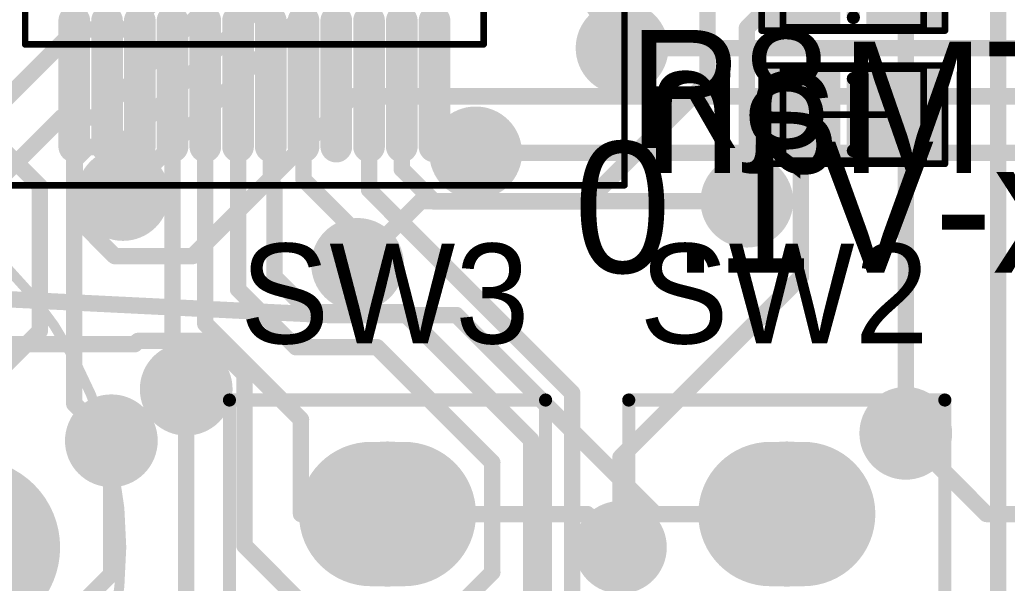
# Model space of a CAD drawing. Extents: x 50.3 to 133.3, y 75.7 to 118.9.
# Drawn here: x 104.62 to 119.7, y 83.78 to 92.38 of the extents above; entities that cross this region are included whole.
import ezdxf

# ---------------------------------------------------------------- set-up
doc = ezdxf.new("R2010")
doc.units = 0
doc.layers.get('0').update_dxf_attribs({"linetype": 'CONTINUOUS'})
for name, color, linetype in [('BOTTOMLAYER', 5, 'CONTINUOUS'), ('BOTTOMOVERLAY', 54, 'CONTINUOUS'), ('BOTTOMSOLDER', 6, 'CONTINUOUS'), ('INTERNALPLANE1', 76, 'CONTINUOUS'), ('INTERNALPLANE2', 16, 'CONTINUOUS'), ('MECHANICAL13', 56, 'CONTINUOUS'), ('MECHANICAL15', 56, 'CONTINUOUS'), ('MULTILAYER', 9, 'CONTINUOUS'), ('PADHOLELAYER', 156, 'CONTINUOUS'), ('TOPLAYER', 1, 'CONTINUOUS'), ('TOPOVERLAY', 2, 'CONTINUOUS'), ('TOPPASTE', 8, 'CONTINUOUS'), ('TOPSOLDER', 216, 'CONTINUOUS'), ('VIAHOLELAYER', 16, 'CONTINUOUS')]:
    doc.layers.add(name, color=color, linetype=linetype)

# ---------------------------------------------------------------- blocks, each defined once
blk = doc.blocks.new('BZU1_1')
at = {"layer": 'BOTTOMLAYER', "const_width": 1.25}
blk.add_lwpolyline([(-0.625, -3.81, 1), (0.625, -3.81, 1)], format="xyb", close=True, dxfattribs=at)
at = {"layer": 'BOTTOMSOLDER', "const_width": 1.352}
blk.add_lwpolyline([(-0.676, -3.81, 1), (0.676, -3.81, 1)], format="xyb", close=True, dxfattribs=at)
at = {"layer": 'INTERNALPLANE1', "const_width": 1.058}
blk.add_lwpolyline([(-0.529, -3.81, 1), (0.529, -3.81, 1)], format="xyb", close=True, dxfattribs=at)
at = {"layer": 'INTERNALPLANE2', "const_width": 1.058}
blk.add_lwpolyline([(-0.529, -3.81, 1), (0.529, -3.81, 1)], format="xyb", close=True, dxfattribs=at)
at = {"layer": 'MULTILAYER', "const_width": 1.25}
blk.add_lwpolyline([(-0.625, -3.81, 1), (0.625, -3.81, 1)], format="xyb", close=True, dxfattribs=at)
at = {"layer": 'TOPLAYER', "const_width": 1.25}
blk.add_lwpolyline([(-0.625, -3.81, 1), (0.625, -3.81, 1)], format="xyb", close=True, dxfattribs=at)
at = {"layer": 'TOPOVERLAY', "const_width": 0.152}
blk.add_lwpolyline([(6.096, 0, 1), (-6.096, 0, 1)], format="xyb", close=True, dxfattribs=at)
at = {"layer": 'TOPSOLDER', "const_width": 1.352}
blk.add_lwpolyline([(-0.676, -3.81, 1), (0.676, -3.81, 1)], format="xyb", close=True, dxfattribs=at)
blk = doc.blocks.new('RESC2012L_34')
at = {"layer": 'MECHANICAL13', "const_width": 0.1}
for points in [[(-1.075, -0.7), (-1.075, 0.7)], [(-1.075, 0.7), (1.075, 0.7)], [(1.075, -0.7), (1.075, 0.7)], [(-1.075, -0.7), (1.075, -0.7)]]:
    blk.add_lwpolyline(points, dxfattribs=at)
at = {"layer": 'MECHANICAL13', "const_width": 0.05}
for points in [[(-1.1, 0.7, 1), (-1.05, 0.7, 1)], [(-1.1, 0.7, 1), (-1.05, 0.7, 1)], [(1.05, 0.7, 1), (1.1, 0.7, 1)], [(1.05, 0.7, 1), (1.1, 0.7, 1)], [(-1.1, -0.7, 1), (-1.05, -0.7, 1)], [(-1.1, -0.7, 1), (-1.05, -0.7, 1)], [(1.05, -0.7, 1), (1.1, -0.7, 1)], [(1.05, -0.7, 1), (1.1, -0.7, 1)]]:
    blk.add_lwpolyline(points, format="xyb", close=True, dxfattribs=at)
at = {"layer": 'MECHANICAL15', "const_width": 0.1}
for points in [[(-1.4, -0.75), (-1.4, 0.75)], [(-1.4, 0.75), (1.4, 0.75)], [(1.4, -0.75), (1.4, 0.75)], [(0, -0.5), (0, 0.5)], [(-0.5, 0), (0.5, 0)], [(-1.4, -0.75), (1.4, -0.75)]]:
    blk.add_lwpolyline(points, dxfattribs=at)
at = {"layer": 'MECHANICAL15', "const_width": 0.05}
for points in [[(-1.425, 0.75, 1), (-1.375, 0.75, 1)], [(-1.425, 0.75, 1), (-1.375, 0.75, 1)], [(1.375, 0.75, 1), (1.425, 0.75, 1)], [(1.375, 0.75, 1), (1.425, 0.75, 1)], [(-0.025, 0.5, 1), (0.025, 0.5, 1)], [(-0.525, 0, 1), (-0.475, 0, 1)], [(0.475, 0, 1), (0.525, 0, 1)], [(-0.025, -0.5, 1), (0.025, -0.5, 1)], [(-1.425, -0.75, 1), (-1.375, -0.75, 1)], [(-1.425, -0.75, 1), (-1.375, -0.75, 1)], [(1.375, -0.75, 1), (1.425, -0.75, 1)], [(1.375, -0.75, 1), (1.425, -0.75, 1)]]:
    blk.add_lwpolyline(points, format="xyb", close=True, dxfattribs=at)
at = {"layer": 'TOPLAYER'}
for points in [[(-0.3, -0.65), (-0.3, 0.65), (-1.3, -0.65), (-1.3, 0.65)], [(1.3, -0.65), (1.3, 0.65), (0.3, -0.65), (0.3, 0.65)]]:
    blk.add_solid(points, dxfattribs=at)
at = {"layer": 'TOPOVERLAY', "const_width": 0.2}
blk.add_lwpolyline([(0, -0.55), (0, 0.55)], dxfattribs=at)
at = {"layer": 'TOPOVERLAY', "const_width": 0.1}
for points in [[(-0.05, 0.55, 1), (0.05, 0.55, 1)], [(-0.05, -0.55, 1), (0.05, -0.55, 1)]]:
    blk.add_lwpolyline(points, format="xyb", close=True, dxfattribs=at)
at = {"layer": 'TOPPASTE'}
for points in [[(-0.3, -0.65), (-0.3, 0.65), (-1.3, -0.65), (-1.3, 0.65)], [(1.3, -0.65), (1.3, 0.65), (0.3, -0.65), (0.3, 0.65)]]:
    blk.add_solid(points, dxfattribs=at)
at = {"layer": 'TOPSOLDER'}
for points in [[(-0.198, -0.752), (-0.198, 0.752), (-1.402, -0.752), (-1.402, 0.752)], [(1.402, -0.752), (1.402, 0.752), (0.198, -0.752), (0.198, 0.752)]]:
    blk.add_solid(points, dxfattribs=at)
blk = doc.blocks.new('RESC2012L_41')
at = {"layer": 'MECHANICAL13', "const_width": 0.1}
for points in [[(-1.075, -0.7), (-1.075, 0.7)], [(-1.075, 0.7), (1.075, 0.7)], [(1.075, -0.7), (1.075, 0.7)], [(-1.075, -0.7), (1.075, -0.7)]]:
    blk.add_lwpolyline(points, dxfattribs=at)
at = {"layer": 'MECHANICAL13', "const_width": 0.05}
for points in [[(-1.1, 0.7, 1), (-1.05, 0.7, 1)], [(-1.1, 0.7, 1), (-1.05, 0.7, 1)], [(1.05, 0.7, 1), (1.1, 0.7, 1)], [(1.05, 0.7, 1), (1.1, 0.7, 1)], [(-1.1, -0.7, 1), (-1.05, -0.7, 1)], [(-1.1, -0.7, 1), (-1.05, -0.7, 1)], [(1.05, -0.7, 1), (1.1, -0.7, 1)], [(1.05, -0.7, 1), (1.1, -0.7, 1)]]:
    blk.add_lwpolyline(points, format="xyb", close=True, dxfattribs=at)
at = {"layer": 'MECHANICAL15', "const_width": 0.1}
for points in [[(-1.4, -0.75), (-1.4, 0.75)], [(-1.4, 0.75), (1.4, 0.75)], [(1.4, -0.75), (1.4, 0.75)], [(0, -0.5), (0, 0.5)], [(-0.5, 0), (0.5, 0)], [(-1.4, -0.75), (1.4, -0.75)]]:
    blk.add_lwpolyline(points, dxfattribs=at)
at = {"layer": 'MECHANICAL15', "const_width": 0.05}
for points in [[(-1.425, 0.75, 1), (-1.375, 0.75, 1)], [(-1.425, 0.75, 1), (-1.375, 0.75, 1)], [(1.375, 0.75, 1), (1.425, 0.75, 1)], [(1.375, 0.75, 1), (1.425, 0.75, 1)], [(-0.025, 0.5, 1), (0.025, 0.5, 1)], [(-0.525, 0, 1), (-0.475, 0, 1)], [(0.475, 0, 1), (0.525, 0, 1)], [(-0.025, -0.5, 1), (0.025, -0.5, 1)], [(-1.425, -0.75, 1), (-1.375, -0.75, 1)], [(-1.425, -0.75, 1), (-1.375, -0.75, 1)], [(1.375, -0.75, 1), (1.425, -0.75, 1)], [(1.375, -0.75, 1), (1.425, -0.75, 1)]]:
    blk.add_lwpolyline(points, format="xyb", close=True, dxfattribs=at)
at = {"layer": 'TOPLAYER'}
for points in [[(-0.3, -0.65), (-0.3, 0.65), (-1.3, -0.65), (-1.3, 0.65)], [(1.3, -0.65), (1.3, 0.65), (0.3, -0.65), (0.3, 0.65)]]:
    blk.add_solid(points, dxfattribs=at)
at = {"layer": 'TOPOVERLAY', "const_width": 0.2}
blk.add_lwpolyline([(0, -0.55), (0, 0.55)], dxfattribs=at)
at = {"layer": 'TOPOVERLAY', "const_width": 0.1}
for points in [[(-0.05, 0.55, 1), (0.05, 0.55, 1)], [(-0.05, -0.55, 1), (0.05, -0.55, 1)]]:
    blk.add_lwpolyline(points, format="xyb", close=True, dxfattribs=at)
at = {"layer": 'TOPPASTE'}
for points in [[(-0.3, -0.65), (-0.3, 0.65), (-1.3, -0.65), (-1.3, 0.65)], [(1.3, -0.65), (1.3, 0.65), (0.3, -0.65), (0.3, 0.65)]]:
    blk.add_solid(points, dxfattribs=at)
at = {"layer": 'TOPSOLDER'}
for points in [[(-0.198, -0.752), (-0.198, 0.752), (-1.402, -0.752), (-1.402, 0.752)], [(1.402, -0.752), (1.402, 0.752), (0.198, -0.752), (0.198, 0.752)]]:
    blk.add_solid(points, dxfattribs=at)
blk = doc.blocks.new('LQFP48_M_52')
at = {"layer": 'MECHANICAL13', "const_width": 0.1}
for points in [[(-3.5, -3.5), (-3.5, 3.5)], [(3.5, -3.5), (3.5, 3.5)], [(-3.5, -3.5), (3.5, -3.5)]]:
    blk.add_lwpolyline(points, dxfattribs=at)
at = {"layer": 'MECHANICAL13', "const_width": 0.05}
for points in [[(-3.525, -3.5, 1), (-3.475, -3.5, 1)], [(-3.525, -3.5, 1), (-3.475, -3.5, 1)], [(3.475, -3.5, 1), (3.525, -3.5, 1)], [(3.475, -3.5, 1), (3.525, -3.5, 1)]]:
    blk.add_lwpolyline(points, format="xyb", close=True, dxfattribs=at)
at = {"layer": 'MECHANICAL15', "const_width": 0.1}
for points in [[(5.65, -5.65), (5.65, 5.65)], [(-5.65, -5.65), (5.65, -5.65)]]:
    blk.add_lwpolyline(points, dxfattribs=at)
at = {"layer": 'MECHANICAL15', "const_width": 0.05}
blk.add_lwpolyline([(5.625, -5.65, 1), (5.675, -5.65, 1)], format="xyb", close=True, dxfattribs=at)
blk.add_lwpolyline([(5.625, -5.65, 1), (5.675, -5.65, 1)], format="xyb", close=True, dxfattribs=at)
at = {"layer": 'TOPLAYER', "const_width": 0.28}
for points in [[(-2.75, -3.14), (-2.75, -5.06)], [(-2.25, -3.14), (-2.25, -5.06)], [(-1.75, -3.14), (-1.75, -5.06)], [(-1.25, -3.14), (-1.25, -5.06)], [(-0.75, -3.14), (-0.75, -5.06)], [(-0.25, -3.14), (-0.25, -5.06)], [(0.25, -3.14), (0.25, -5.06)], [(0.75, -3.14), (0.75, -5.06)], [(1.25, -3.14), (1.25, -5.06)], [(1.75, -3.14), (1.75, -5.06)], [(2.25, -3.14), (2.25, -5.06)], [(2.75, -3.14), (2.75, -5.06)]]:
    blk.add_lwpolyline(points, dxfattribs=at)
at = {"layer": 'TOPLAYER', "const_width": 0.14}
for points in [[(-2.82, -3.14, 1), (-2.68, -3.14, 1)], [(-2.32, -3.14, 1), (-2.18, -3.14, 1)], [(-1.82, -3.14, 1), (-1.68, -3.14, 1)], [(-1.32, -3.14, 1), (-1.18, -3.14, 1)], [(-0.82, -3.14, 1), (-0.68, -3.14, 1)], [(-0.32, -3.14, 1), (-0.18, -3.14, 1)], [(0.18, -3.14, 1), (0.32, -3.14, 1)], [(0.68, -3.14, 1), (0.82, -3.14, 1)], [(1.18, -3.14, 1), (1.32, -3.14, 1)], [(1.68, -3.14, 1), (1.82, -3.14, 1)], [(2.18, -3.14, 1), (2.32, -3.14, 1)], [(2.68, -3.14, 1), (2.82, -3.14, 1)], [(-2.82, -5.06, 1), (-2.68, -5.06, 1)], [(-2.32, -5.06, 1), (-2.18, -5.06, 1)], [(-1.82, -5.06, 1), (-1.68, -5.06, 1)], [(-1.32, -5.06, 1), (-1.18, -5.06, 1)], [(-0.82, -5.06, 1), (-0.68, -5.06, 1)], [(-0.32, -5.06, 1), (-0.18, -5.06, 1)], [(0.18, -5.06, 1), (0.32, -5.06, 1)], [(0.68, -5.06, 1), (0.82, -5.06, 1)], [(1.18, -5.06, 1), (1.32, -5.06, 1)], [(1.68, -5.06, 1), (1.82, -5.06, 1)], [(2.18, -5.06, 1), (2.32, -5.06, 1)], [(2.68, -5.06, 1), (2.82, -5.06, 1)]]:
    blk.add_lwpolyline(points, format="xyb", close=True, dxfattribs=at)
at = {"layer": 'TOPPASTE', "const_width": 0.28}
for points in [[(-2.75, -3.14), (-2.75, -5.06)], [(-2.25, -3.14), (-2.25, -5.06)], [(-1.75, -3.14), (-1.75, -5.06)], [(-1.25, -3.14), (-1.25, -5.06)], [(-0.75, -3.14), (-0.75, -5.06)], [(-0.25, -3.14), (-0.25, -5.06)], [(0.25, -3.14), (0.25, -5.06)], [(0.75, -3.14), (0.75, -5.06)], [(1.25, -3.14), (1.25, -5.06)], [(1.75, -3.14), (1.75, -5.06)], [(2.25, -3.14), (2.25, -5.06)], [(2.75, -3.14), (2.75, -5.06)]]:
    blk.add_lwpolyline(points, dxfattribs=at)
at = {"layer": 'TOPPASTE', "const_width": 0.14}
for points in [[(-2.82, -3.14, 1), (-2.68, -3.14, 1)], [(-2.32, -3.14, 1), (-2.18, -3.14, 1)], [(-1.82, -3.14, 1), (-1.68, -3.14, 1)], [(-1.32, -3.14, 1), (-1.18, -3.14, 1)], [(-0.82, -3.14, 1), (-0.68, -3.14, 1)], [(-0.32, -3.14, 1), (-0.18, -3.14, 1)], [(0.18, -3.14, 1), (0.32, -3.14, 1)], [(0.68, -3.14, 1), (0.82, -3.14, 1)], [(1.18, -3.14, 1), (1.32, -3.14, 1)], [(1.68, -3.14, 1), (1.82, -3.14, 1)], [(2.18, -3.14, 1), (2.32, -3.14, 1)], [(2.68, -3.14, 1), (2.82, -3.14, 1)], [(-2.82, -5.06, 1), (-2.68, -5.06, 1)], [(-2.32, -5.06, 1), (-2.18, -5.06, 1)], [(-1.82, -5.06, 1), (-1.68, -5.06, 1)], [(-1.32, -5.06, 1), (-1.18, -5.06, 1)], [(-0.82, -5.06, 1), (-0.68, -5.06, 1)], [(-0.32, -5.06, 1), (-0.18, -5.06, 1)], [(0.18, -5.06, 1), (0.32, -5.06, 1)], [(0.68, -5.06, 1), (0.82, -5.06, 1)], [(1.18, -5.06, 1), (1.32, -5.06, 1)], [(1.68, -5.06, 1), (1.82, -5.06, 1)], [(2.18, -5.06, 1), (2.32, -5.06, 1)], [(2.68, -5.06, 1), (2.82, -5.06, 1)]]:
    blk.add_lwpolyline(points, format="xyb", close=True, dxfattribs=at)
at = {"layer": 'TOPSOLDER', "const_width": 0.483}
for points in [[(-2.75, -3.14), (-2.75, -5.06)], [(-2.25, -3.14), (-2.25, -5.06)], [(-1.75, -3.14), (-1.75, -5.06)], [(-1.25, -3.14), (-1.25, -5.06)], [(-0.75, -3.14), (-0.75, -5.06)], [(-0.25, -3.14), (-0.25, -5.06)], [(0.25, -3.14), (0.25, -5.06)], [(0.75, -3.14), (0.75, -5.06)], [(1.25, -3.14), (1.25, -5.06)], [(1.75, -3.14), (1.75, -5.06)], [(2.25, -3.14), (2.25, -5.06)], [(2.75, -3.14), (2.75, -5.06)]]:
    blk.add_lwpolyline(points, dxfattribs=at)
at = {"layer": 'TOPSOLDER', "const_width": 0.242}
for points in [[(-2.871, -3.14, 1), (-2.629, -3.14, 1)], [(-2.371, -3.14, 1), (-2.129, -3.14, 1)], [(-1.871, -3.14, 1), (-1.629, -3.14, 1)], [(-1.371, -3.14, 1), (-1.129, -3.14, 1)], [(-0.871, -3.14, 1), (-0.629, -3.14, 1)], [(-0.371, -3.14, 1), (-0.129, -3.14, 1)], [(0.129, -3.14, 1), (0.371, -3.14, 1)], [(0.629, -3.14, 1), (0.871, -3.14, 1)], [(1.129, -3.14, 1), (1.371, -3.14, 1)], [(1.629, -3.14, 1), (1.871, -3.14, 1)], [(2.129, -3.14, 1), (2.371, -3.14, 1)], [(2.629, -3.14, 1), (2.871, -3.14, 1)], [(-2.871, -5.06, 1), (-2.629, -5.06, 1)], [(-2.371, -5.06, 1), (-2.129, -5.06, 1)], [(-1.871, -5.06, 1), (-1.629, -5.06, 1)], [(-1.371, -5.06, 1), (-1.129, -5.06, 1)], [(-0.871, -5.06, 1), (-0.629, -5.06, 1)], [(-0.371, -5.06, 1), (-0.129, -5.06, 1)], [(0.129, -5.06, 1), (0.371, -5.06, 1)], [(0.629, -5.06, 1), (0.871, -5.06, 1)], [(1.129, -5.06, 1), (1.371, -5.06, 1)], [(1.629, -5.06, 1), (1.871, -5.06, 1)], [(2.129, -5.06, 1), (2.371, -5.06, 1)], [(2.629, -5.06, 1), (2.871, -5.06, 1)]]:
    blk.add_lwpolyline(points, format="xyb", close=True, dxfattribs=at)
blk = doc.blocks.new('SW_2__62')
at = {"layer": 'BOTTOMLAYER', "const_width": 2}
blk.add_lwpolyline([(-0.25, 2.54), (0.25, 2.54)], dxfattribs=at)
at = {"layer": 'BOTTOMLAYER', "const_width": 1}
for points in [[(-0.75, 2.54, 1), (0.25, 2.54, 1)], [(-0.25, 2.54, 1), (0.75, 2.54, 1)]]:
    blk.add_lwpolyline(points, format="xyb", close=True, dxfattribs=at)
at = {"layer": 'BOTTOMSOLDER', "const_width": 2.203}
blk.add_lwpolyline([(-0.25, 2.54), (0.25, 2.54)], dxfattribs=at)
at = {"layer": 'BOTTOMSOLDER', "const_width": 1.102}
for points in [[(-0.801, 2.54, 1), (0.301, 2.54, 1)], [(-0.301, 2.54, 1), (0.801, 2.54, 1)]]:
    blk.add_lwpolyline(points, format="xyb", close=True, dxfattribs=at)
at = {"layer": 'INTERNALPLANE1', "const_width": 1.108}
blk.add_lwpolyline([(-0.554, 2.54, 1), (0.554, 2.54, 1)], format="xyb", close=True, dxfattribs=at)
at = {"layer": 'INTERNALPLANE2', "const_width": 1.108}
blk.add_lwpolyline([(-0.554, 2.54, 1), (0.554, 2.54, 1)], format="xyb", close=True, dxfattribs=at)
at = {"layer": 'MULTILAYER', "const_width": 2}
blk.add_lwpolyline([(-0.25, 2.54), (0.25, 2.54)], dxfattribs=at)
at = {"layer": 'MULTILAYER', "const_width": 1}
for points in [[(-0.75, 2.54, 1), (0.25, 2.54, 1)], [(-0.25, 2.54, 1), (0.75, 2.54, 1)]]:
    blk.add_lwpolyline(points, format="xyb", close=True, dxfattribs=at)
at = {"layer": 'PADHOLELAYER', "const_width": 0.6}
blk.add_lwpolyline([(-0.3, 2.54, 1), (0.3, 2.54, 1)], format="xyb", close=True, dxfattribs=at)
at = {"layer": 'TOPLAYER', "const_width": 2}
blk.add_lwpolyline([(-0.25, 2.54), (0.25, 2.54)], dxfattribs=at)
at = {"layer": 'TOPLAYER', "const_width": 1}
for points in [[(-0.75, 2.54, 1), (0.25, 2.54, 1)], [(-0.25, 2.54, 1), (0.75, 2.54, 1)]]:
    blk.add_lwpolyline(points, format="xyb", close=True, dxfattribs=at)
at = {"layer": 'TOPOVERLAY', "const_width": 0.2}
for points in [[(-2.413, -4.28), (-2.413, 4.28)], [(-2.413, 4.28), (2.413, 4.28)], [(2.413, -4.28), (2.413, 4.28)]]:
    blk.add_lwpolyline(points, dxfattribs=at)
at = {"layer": 'TOPOVERLAY', "const_width": 0.1}
for points in [[(-2.463, 4.28, 1), (-2.363, 4.28, 1)], [(-2.463, 4.28, 1), (-2.363, 4.28, 1)], [(2.363, 4.28, 1), (2.463, 4.28, 1)], [(2.363, 4.28, 1), (2.463, 4.28, 1)]]:
    blk.add_lwpolyline(points, format="xyb", close=True, dxfattribs=at)
at = {"layer": 'TOPSOLDER', "const_width": 2.203}
blk.add_lwpolyline([(-0.25, 2.54), (0.25, 2.54)], dxfattribs=at)
at = {"layer": 'TOPSOLDER', "const_width": 1.102}
for points in [[(-0.801, 2.54, 1), (0.301, 2.54, 1)], [(-0.301, 2.54, 1), (0.801, 2.54, 1)]]:
    blk.add_lwpolyline(points, format="xyb", close=True, dxfattribs=at)
blk = doc.blocks.new('SW_2__63')
at = {"layer": 'BOTTOMLAYER', "const_width": 2}
blk.add_lwpolyline([(-0.25, 2.54), (0.25, 2.54)], dxfattribs=at)
at = {"layer": 'BOTTOMLAYER', "const_width": 1}
for points in [[(-0.75, 2.54, 1), (0.25, 2.54, 1)], [(-0.25, 2.54, 1), (0.75, 2.54, 1)]]:
    blk.add_lwpolyline(points, format="xyb", close=True, dxfattribs=at)
at = {"layer": 'BOTTOMSOLDER', "const_width": 2.203}
blk.add_lwpolyline([(-0.25, 2.54), (0.25, 2.54)], dxfattribs=at)
at = {"layer": 'BOTTOMSOLDER', "const_width": 1.102}
for points in [[(-0.801, 2.54, 1), (0.301, 2.54, 1)], [(-0.301, 2.54, 1), (0.801, 2.54, 1)]]:
    blk.add_lwpolyline(points, format="xyb", close=True, dxfattribs=at)
at = {"layer": 'INTERNALPLANE1', "const_width": 1.108}
blk.add_lwpolyline([(-0.554, 2.54, 1), (0.554, 2.54, 1)], format="xyb", close=True, dxfattribs=at)
at = {"layer": 'INTERNALPLANE2', "const_width": 1.108}
blk.add_lwpolyline([(-0.554, 2.54, 1), (0.554, 2.54, 1)], format="xyb", close=True, dxfattribs=at)
at = {"layer": 'MULTILAYER', "const_width": 2}
blk.add_lwpolyline([(-0.25, 2.54), (0.25, 2.54)], dxfattribs=at)
at = {"layer": 'MULTILAYER', "const_width": 1}
for points in [[(-0.75, 2.54, 1), (0.25, 2.54, 1)], [(-0.25, 2.54, 1), (0.75, 2.54, 1)]]:
    blk.add_lwpolyline(points, format="xyb", close=True, dxfattribs=at)
at = {"layer": 'PADHOLELAYER', "const_width": 0.6}
blk.add_lwpolyline([(-0.3, 2.54, 1), (0.3, 2.54, 1)], format="xyb", close=True, dxfattribs=at)
at = {"layer": 'TOPLAYER', "const_width": 2}
blk.add_lwpolyline([(-0.25, 2.54), (0.25, 2.54)], dxfattribs=at)
at = {"layer": 'TOPLAYER', "const_width": 1}
for points in [[(-0.75, 2.54, 1), (0.25, 2.54, 1)], [(-0.25, 2.54, 1), (0.75, 2.54, 1)]]:
    blk.add_lwpolyline(points, format="xyb", close=True, dxfattribs=at)
at = {"layer": 'TOPOVERLAY', "const_width": 0.2}
for points in [[(-2.413, -4.28), (-2.413, 4.28)], [(-2.413, 4.28), (2.413, 4.28)], [(2.413, -4.28), (2.413, 4.28)]]:
    blk.add_lwpolyline(points, dxfattribs=at)
at = {"layer": 'TOPOVERLAY', "const_width": 0.1}
for points in [[(-2.463, 4.28, 1), (-2.363, 4.28, 1)], [(-2.463, 4.28, 1), (-2.363, 4.28, 1)], [(2.363, 4.28, 1), (2.463, 4.28, 1)], [(2.363, 4.28, 1), (2.463, 4.28, 1)]]:
    blk.add_lwpolyline(points, format="xyb", close=True, dxfattribs=at)
at = {"layer": 'TOPSOLDER', "const_width": 2.203}
blk.add_lwpolyline([(-0.25, 2.54), (0.25, 2.54)], dxfattribs=at)
at = {"layer": 'TOPSOLDER', "const_width": 1.102}
for points in [[(-0.801, 2.54, 1), (0.301, 2.54, 1)], [(-0.301, 2.54, 1), (0.801, 2.54, 1)]]:
    blk.add_lwpolyline(points, format="xyb", close=True, dxfattribs=at)

msp = doc.modelspace()

# ---------------------------------------------------------------- linework, layer by layer
at = {"layer": 'BOTTOMLAYER', "const_width": 0.25}
for points in [[(106.197, 89.713), (109.839, 93.354)], [(105.792, 90.888), (107.851, 92.947)], [(106.135, 90.438), (108.729, 93.032)], [(106.252, 92.231), (106.604, 92.583)], [(102.951, 89.713), (105.469, 92.231)], [(105.469, 92.231), (106.252, 92.231)], [(113.817, 91.948), (122.654, 91.948)], [(107.264, 88.773), (109.703, 91.211)], [(109.703, 91.211), (120.345, 91.211)], [(103.633, 89.263), (105.258, 90.888)], [(105.258, 90.888), (105.792, 90.888)], [(105.461, 90.235), (105.664, 90.438)], [(105.664, 90.438), (106.135, 90.438)], [(111.582, 90.348), (119.837, 90.348)], [(105.461, 89.383), (105.461, 90.235)], [(109.779, 88.646), (110.744, 89.611)], [(110.744, 89.611), (115.722, 89.611)], [(105.461, 89.383), (106.07, 88.773)], [(106.07, 88.773), (107.264, 88.773)], [(103.454, 88.163), (109.339, 87.873)], [(109.339, 87.873), (111.288, 87.873)], [(111.288, 87.873), (114.325, 84.836)], [(106.375, 87.427), (106.426, 87.478)], [(106.426, 87.478), (107.544, 87.478)], [(107.544, 87.478), (108.052, 86.97)], [(102.057, 87.427), (106.375, 87.427)], [(108.052, 84.353), (108.052, 86.97)], [(107.163, 82.709), (107.163, 86.741)], [(118.148, 86.068), (119.38, 84.836)], [(106.02, 83.921), (106.02, 85.954)], [(110.236, 84.836), (113.284, 84.836)], [(113.284, 84.836), (113.792, 84.328)], [(114.325, 84.836), (116.332, 84.836)], [(119.38, 84.836), (122.428, 84.836)], [(108.052, 84.353), (108.941, 83.464)], [(104.851, 82.753), (106.02, 83.921)]]:
    msp.add_lwpolyline(points, dxfattribs=at)
at = {"layer": 'BOTTOMLAYER'}
for points, const_width in [([(105.406, 92.231, 1), (105.531, 92.231, 1)], 0.125), ([(105.406, 92.231, 1), (105.531, 92.231, 1)], 0.125), ([(106.189, 92.231, 1), (106.314, 92.231, 1)], 0.125), ([(106.189, 92.231, 1), (106.314, 92.231, 1)], 0.125), ([(113.617, 91.948, 1), (114.017, 91.948, 1)], 0.4), ([(113.755, 91.948, 1), (113.88, 91.948, 1)], 0.125), ([(109.64, 91.211, 1), (109.765, 91.211, 1)], 0.125), ([(109.64, 91.211, 1), (109.765, 91.211, 1)], 0.125), ([(105.195, 90.888, 1), (105.32, 90.888, 1)], 0.125), ([(105.195, 90.888, 1), (105.32, 90.888, 1)], 0.125), ([(105.729, 90.888, 1), (105.854, 90.888, 1)], 0.125), ([(105.729, 90.888, 1), (105.854, 90.888, 1)], 0.125), ([(111.382, 90.348, 1), (111.782, 90.348, 1)], 0.4), ([(105.602, 90.438, 1), (105.726, 90.438, 1)], 0.125), ([(105.602, 90.438, 1), (105.726, 90.438, 1)], 0.125), ([(106.073, 90.438, 1), (106.198, 90.438, 1)], 0.125), ([(106.073, 90.438, 1), (106.198, 90.438, 1)], 0.125), ([(111.52, 90.348, 1), (111.645, 90.348, 1)], 0.125), ([(105.398, 90.235, 1), (105.523, 90.235, 1)], 0.125), ([(105.398, 90.235, 1), (105.523, 90.235, 1)], 0.125), ([(105.997, 89.713, 1), (106.397, 89.713, 1)], 0.4), ([(115.522, 89.611, 1), (115.922, 89.611, 1)], 0.4), ([(106.135, 89.713, 1), (106.26, 89.713, 1)], 0.125), ([(110.682, 89.611, 1), (110.806, 89.611, 1)], 0.125), ([(110.682, 89.611, 1), (110.806, 89.611, 1)], 0.125), ([(115.66, 89.611, 1), (115.785, 89.611, 1)], 0.125), ([(105.398, 89.383, 1), (105.523, 89.383, 1)], 0.125), ([(105.398, 89.383, 1), (105.523, 89.383, 1)], 0.125), ([(109.579, 88.646, 1), (109.979, 88.646, 1)], 0.4), ([(106.008, 88.773, 1), (106.133, 88.773, 1)], 0.125), ([(106.008, 88.773, 1), (106.133, 88.773, 1)], 0.125), ([(107.202, 88.773, 1), (107.327, 88.773, 1)], 0.125), ([(107.202, 88.773, 1), (107.327, 88.773, 1)], 0.125), ([(109.716, 88.646, 1), (109.841, 88.646, 1)], 0.125), ([(109.276, 87.873, 1), (109.401, 87.873, 1)], 0.125), ([(109.276, 87.873, 1), (109.401, 87.873, 1)], 0.125), ([(111.226, 87.873, 1), (111.351, 87.873, 1)], 0.125), ([(111.226, 87.873, 1), (111.351, 87.873, 1)], 0.125), ([(106.364, 87.478, 1), (106.488, 87.478, 1)], 0.125), ([(106.364, 87.478, 1), (106.488, 87.478, 1)], 0.125), ([(107.481, 87.478, 1), (107.606, 87.478, 1)], 0.125), ([(107.481, 87.478, 1), (107.606, 87.478, 1)], 0.125), ([(106.313, 87.427, 1), (106.438, 87.427, 1)], 0.125), ([(106.313, 87.427, 1), (106.438, 87.427, 1)], 0.125), ([(106.963, 86.741, 1), (107.363, 86.741, 1)], 0.4), ([(107.989, 86.97, 1), (108.114, 86.97, 1)], 0.125), ([(107.989, 86.97, 1), (108.114, 86.97, 1)], 0.125), ([(107.1, 86.741, 1), (107.225, 86.741, 1)], 0.125), ([(117.948, 86.068, 1), (118.348, 86.068, 1)], 0.4), ([(105.82, 85.954, 1), (106.22, 85.954, 1)], 0.4), ([(118.085, 86.068, 1), (118.21, 86.068, 1)], 0.125), ([(105.957, 85.954, 1), (106.082, 85.954, 1)], 0.125), ([(110.174, 84.836, 1), (110.298, 84.836, 1)], 0.125), ([(113.222, 84.836, 1), (113.346, 84.836, 1)], 0.125), ([(113.222, 84.836, 1), (113.346, 84.836, 1)], 0.125), ([(114.263, 84.836, 1), (114.388, 84.836, 1)], 0.125), ([(114.263, 84.836, 1), (114.388, 84.836, 1)], 0.125), ([(116.27, 84.836, 1), (116.394, 84.836, 1)], 0.125), ([(119.318, 84.836, 1), (119.442, 84.836, 1)], 0.125), ([(119.318, 84.836, 1), (119.442, 84.836, 1)], 0.125), ([(113.592, 84.328, 1), (113.992, 84.328, 1)], 0.4), ([(107.989, 84.353, 1), (108.114, 84.353, 1)], 0.125), ([(107.989, 84.353, 1), (108.114, 84.353, 1)], 0.125), ([(113.73, 84.328, 1), (113.854, 84.328, 1)], 0.125), ([(105.957, 83.921, 1), (106.082, 83.921, 1)], 0.125), ([(105.957, 83.921, 1), (106.082, 83.921, 1)], 0.125)]:
    msp.add_lwpolyline(points, format="xyb", close=True, dxfattribs=dict(at, const_width=const_width))
at = {"layer": 'BOTTOMSOLDER', "const_width": 0.502}
for points in [[(113.567, 91.948, 1), (114.068, 91.948, 1)], [(111.331, 90.348, 1), (111.833, 90.348, 1)], [(105.947, 89.713, 1), (106.448, 89.713, 1)], [(115.472, 89.611, 1), (115.973, 89.611, 1)], [(109.528, 88.646, 1), (110.03, 88.646, 1)], [(106.912, 86.741, 1), (107.413, 86.741, 1)], [(117.897, 86.068, 1), (118.399, 86.068, 1)], [(105.769, 85.954, 1), (106.27, 85.954, 1)], [(113.541, 84.328, 1), (114.043, 84.328, 1)]]:
    msp.add_lwpolyline(points, format="xyb", close=True, dxfattribs=at)
at = {"layer": 'INTERNALPLANE1', "const_width": 0.708}
for points in [[(113.463, 91.948, 1), (114.171, 91.948, 1)], [(111.228, 90.348, 1), (111.936, 90.348, 1)], [(105.843, 89.713, 1), (106.551, 89.713, 1)], [(115.368, 89.611, 1), (116.076, 89.611, 1)], [(109.425, 88.646, 1), (110.133, 88.646, 1)], [(106.809, 86.741, 1), (107.517, 86.741, 1)], [(117.794, 86.068, 1), (118.502, 86.068, 1)], [(105.666, 85.954, 1), (106.374, 85.954, 1)], [(113.438, 84.328, 1), (114.146, 84.328, 1)]]:
    msp.add_lwpolyline(points, format="xyb", close=True, dxfattribs=at)
at = {"layer": 'INTERNALPLANE2', "const_width": 0.708}
for points in [[(113.463, 91.948, 1), (114.171, 91.948, 1)], [(111.228, 90.348, 1), (111.936, 90.348, 1)], [(105.843, 89.713, 1), (106.551, 89.713, 1)], [(115.368, 89.611, 1), (116.076, 89.611, 1)], [(109.425, 88.646, 1), (110.133, 88.646, 1)], [(106.809, 86.741, 1), (107.517, 86.741, 1)], [(117.794, 86.068, 1), (118.502, 86.068, 1)], [(105.666, 85.954, 1), (106.374, 85.954, 1)], [(113.438, 84.328, 1), (114.146, 84.328, 1)]]:
    msp.add_lwpolyline(points, format="xyb", close=True, dxfattribs=at)
at = {"layer": 'MULTILAYER', "const_width": 0.4}
for points in [[(113.617, 91.948, 1), (114.017, 91.948, 1)], [(111.382, 90.348, 1), (111.782, 90.348, 1)], [(105.997, 89.713, 1), (106.397, 89.713, 1)], [(115.522, 89.611, 1), (115.922, 89.611, 1)], [(109.579, 88.646, 1), (109.979, 88.646, 1)], [(106.963, 86.741, 1), (107.363, 86.741, 1)], [(117.948, 86.068, 1), (118.348, 86.068, 1)], [(105.82, 85.954, 1), (106.22, 85.954, 1)], [(113.592, 84.328, 1), (113.992, 84.328, 1)]]:
    msp.add_lwpolyline(points, format="xyb", close=True, dxfattribs=at)
at = {"layer": 'TOPLAYER', "const_width": 0.25}
for points in [[(119.558, 81.28), (119.558, 95.402)], [(115.122, 91.44), (115.122, 93.507)], [(118.148, 90.932), (118.148, 92.964)], [(109.454, 91.404), (109.454, 92.837)], [(113.259, 92.754), (113.817, 91.948)], [(106.454, 91.404), (106.454, 92.532)], [(115.722, 92.253), (115.976, 92.507)], [(115.722, 89.611), (115.722, 92.253)], [(105.454, 86.519), (105.454, 91.404)], [(105.954, 89.956), (105.954, 91.404)], [(106.954, 86.95), (106.954, 91.404)], [(107.454, 87.74), (107.454, 91.404)], [(107.954, 88.265), (107.954, 91.404)], [(108.454, 89.895), (108.454, 91.404)], [(108.954, 89.941), (108.954, 91.404)], [(109.954, 89.785), (109.954, 91.404)], [(110.454, 90.099), (110.454, 91.404)], [(110.954, 91.404), (111.058, 90.348)], [(113.287, 89.605), (115.122, 91.44)], [(116.548, 88.456), (116.548, 90.932)], [(118.148, 86.068), (118.148, 90.932)], [(104.104, 90.663), (104.929, 89.838)], [(111.058, 90.348), (111.582, 90.348)], [(110.454, 90.099), (110.948, 89.605)], [(105.954, 89.956), (106.197, 89.713)], [(108.454, 89.895), (108.509, 89.84)], [(108.954, 89.941), (109.779, 89.117)], [(104.929, 87.632), (104.929, 89.838)], [(108.509, 88.456), (108.509, 89.84)], [(109.954, 89.785), (113.055, 86.683)], [(110.948, 89.605), (113.287, 89.605)], [(109.779, 88.646), (109.779, 89.117)], [(108.509, 88.456), (109.048, 87.916)], [(113.792, 85.7), (116.548, 88.456)], [(107.954, 88.265), (108.836, 87.383)], [(109.048, 87.916), (110.479, 87.916)], [(110.479, 87.916), (112.429, 85.967)], [(104.274, 86.977), (104.929, 87.632)], [(107.454, 87.74), (108.915, 86.279)], [(108.836, 87.383), (110.076, 87.383)], [(110.076, 87.383), (111.836, 85.623)], [(106.954, 86.95), (107.163, 86.741)], [(113.055, 79.096), (113.055, 86.683)], [(105.454, 86.519), (106.02, 85.954)], [(108.915, 84.836), (108.915, 86.279)], [(112.429, 82.906), (112.429, 85.967)], [(113.792, 84.328), (113.792, 85.7)], [(111.836, 83.947), (111.836, 85.623)], [(108.915, 84.836), (110.236, 84.836)], [(111.074, 83.185), (111.836, 83.947)]]:
    msp.add_lwpolyline(points, dxfattribs=at)
at = {"layer": 'TOPLAYER'}
for points, const_width in [([(113.617, 91.948, 1), (114.017, 91.948, 1)], 0.4), ([(115.66, 92.253, 1), (115.785, 92.253, 1)], 0.125), ([(115.66, 92.253, 1), (115.785, 92.253, 1)], 0.125), ([(113.755, 91.948, 1), (113.88, 91.948, 1)], 0.125), ([(105.391, 91.404, 1), (105.516, 91.404, 1)], 0.125), ([(105.892, 91.404, 1), (106.017, 91.404, 1)], 0.125), ([(106.391, 91.404, 1), (106.516, 91.404, 1)], 0.125), ([(106.892, 91.404, 1), (107.017, 91.404, 1)], 0.125), ([(107.391, 91.404, 1), (107.516, 91.404, 1)], 0.125), ([(107.892, 91.404, 1), (108.017, 91.404, 1)], 0.125), ([(108.391, 91.404, 1), (108.516, 91.404, 1)], 0.125), ([(108.892, 91.404, 1), (109.017, 91.404, 1)], 0.125), ([(109.391, 91.404, 1), (109.516, 91.404, 1)], 0.125), ([(109.892, 91.404, 1), (110.017, 91.404, 1)], 0.125), ([(110.391, 91.404, 1), (110.516, 91.404, 1)], 0.125), ([(110.892, 91.404, 1), (111.017, 91.404, 1)], 0.125), ([(115.06, 91.44, 1), (115.185, 91.44, 1)], 0.125), ([(115.06, 91.44, 1), (115.185, 91.44, 1)], 0.125), ([(116.486, 90.932, 1), (116.611, 90.932, 1)], 0.125), ([(118.085, 90.932, 1), (118.21, 90.932, 1)], 0.125), ([(118.085, 90.932, 1), (118.21, 90.932, 1)], 0.125), ([(111.382, 90.348, 1), (111.782, 90.348, 1)], 0.4), ([(110.995, 90.348, 1), (111.12, 90.348, 1)], 0.125), ([(110.995, 90.348, 1), (111.12, 90.348, 1)], 0.125), ([(111.52, 90.348, 1), (111.645, 90.348, 1)], 0.125), ([(110.391, 90.099, 1), (110.516, 90.099, 1)], 0.125), ([(110.391, 90.099, 1), (110.516, 90.099, 1)], 0.125), ([(105.997, 89.713, 1), (106.397, 89.713, 1)], 0.4), ([(105.892, 89.956, 1), (106.017, 89.956, 1)], 0.125), ([(105.892, 89.956, 1), (106.017, 89.956, 1)], 0.125), ([(108.391, 89.895, 1), (108.516, 89.895, 1)], 0.125), ([(108.391, 89.895, 1), (108.516, 89.895, 1)], 0.125), ([(108.892, 89.941, 1), (109.017, 89.941, 1)], 0.125), ([(108.892, 89.941, 1), (109.017, 89.941, 1)], 0.125), ([(115.522, 89.611, 1), (115.922, 89.611, 1)], 0.4), ([(104.866, 89.838, 1), (104.991, 89.838, 1)], 0.125), ([(104.866, 89.838, 1), (104.991, 89.838, 1)], 0.125), ([(108.446, 89.84, 1), (108.571, 89.84, 1)], 0.125), ([(108.446, 89.84, 1), (108.571, 89.84, 1)], 0.125), ([(109.892, 89.785, 1), (110.017, 89.785, 1)], 0.125), ([(109.892, 89.785, 1), (110.017, 89.785, 1)], 0.125), ([(106.135, 89.713, 1), (106.26, 89.713, 1)], 0.125), ([(110.886, 89.605, 1), (111.011, 89.605, 1)], 0.125), ([(110.886, 89.605, 1), (111.011, 89.605, 1)], 0.125), ([(113.224, 89.605, 1), (113.349, 89.605, 1)], 0.125), ([(113.224, 89.605, 1), (113.349, 89.605, 1)], 0.125), ([(115.66, 89.611, 1), (115.785, 89.611, 1)], 0.125), ([(109.716, 89.117, 1), (109.841, 89.117, 1)], 0.125), ([(109.716, 89.117, 1), (109.841, 89.117, 1)], 0.125), ([(109.579, 88.646, 1), (109.979, 88.646, 1)], 0.4), ([(109.716, 88.646, 1), (109.841, 88.646, 1)], 0.125), ([(108.446, 88.456, 1), (108.571, 88.456, 1)], 0.125), ([(108.446, 88.456, 1), (108.571, 88.456, 1)], 0.125), ([(116.486, 88.456, 1), (116.611, 88.456, 1)], 0.125), ([(116.486, 88.456, 1), (116.611, 88.456, 1)], 0.125), ([(107.892, 88.265, 1), (108.017, 88.265, 1)], 0.125), ([(107.892, 88.265, 1), (108.017, 88.265, 1)], 0.125), ([(108.986, 87.916, 1), (109.111, 87.916, 1)], 0.125), ([(108.986, 87.916, 1), (109.111, 87.916, 1)], 0.125), ([(110.416, 87.916, 1), (110.541, 87.916, 1)], 0.125), ([(110.416, 87.916, 1), (110.541, 87.916, 1)], 0.125), ([(104.866, 87.632, 1), (104.991, 87.632, 1)], 0.125), ([(104.866, 87.632, 1), (104.991, 87.632, 1)], 0.125), ([(107.391, 87.74, 1), (107.516, 87.74, 1)], 0.125), ([(107.391, 87.74, 1), (107.516, 87.74, 1)], 0.125), ([(108.773, 87.383, 1), (108.898, 87.383, 1)], 0.125), ([(108.773, 87.383, 1), (108.898, 87.383, 1)], 0.125), ([(110.014, 87.383, 1), (110.139, 87.383, 1)], 0.125), ([(110.014, 87.383, 1), (110.139, 87.383, 1)], 0.125), ([(106.963, 86.741, 1), (107.363, 86.741, 1)], 0.4), ([(106.892, 86.95, 1), (107.017, 86.95, 1)], 0.125), ([(106.892, 86.95, 1), (107.017, 86.95, 1)], 0.125), ([(107.1, 86.741, 1), (107.225, 86.741, 1)], 0.125), ([(112.993, 86.683, 1), (113.118, 86.683, 1)], 0.125), ([(112.993, 86.683, 1), (113.118, 86.683, 1)], 0.125), ([(105.391, 86.519, 1), (105.516, 86.519, 1)], 0.125), ([(105.391, 86.519, 1), (105.516, 86.519, 1)], 0.125), ([(108.853, 86.279, 1), (108.978, 86.279, 1)], 0.125), ([(108.853, 86.279, 1), (108.978, 86.279, 1)], 0.125), ([(117.948, 86.068, 1), (118.348, 86.068, 1)], 0.4), ([(105.82, 85.954, 1), (106.22, 85.954, 1)], 0.4), ([(112.366, 85.967, 1), (112.491, 85.967, 1)], 0.125), ([(112.366, 85.967, 1), (112.491, 85.967, 1)], 0.125), ([(118.085, 86.068, 1), (118.21, 86.068, 1)], 0.125), ([(105.957, 85.954, 1), (106.082, 85.954, 1)], 0.125), ([(113.73, 85.7, 1), (113.854, 85.7, 1)], 0.125), ([(113.73, 85.7, 1), (113.854, 85.7, 1)], 0.125), ([(111.774, 85.623, 1), (111.899, 85.623, 1)], 0.125), ([(111.774, 85.623, 1), (111.899, 85.623, 1)], 0.125), ([(108.853, 84.836, 1), (108.978, 84.836, 1)], 0.125), ([(108.853, 84.836, 1), (108.978, 84.836, 1)], 0.125), ([(110.174, 84.836, 1), (110.298, 84.836, 1)], 0.125), ([(113.592, 84.328, 1), (113.992, 84.328, 1)], 0.4), ([(113.73, 84.328, 1), (113.854, 84.328, 1)], 0.125), ([(111.774, 83.947, 1), (111.899, 83.947, 1)], 0.125), ([(111.774, 83.947, 1), (111.899, 83.947, 1)], 0.125)]:
    msp.add_lwpolyline(points, format="xyb", close=True, dxfattribs=dict(at, const_width=const_width))
at = {"layer": 'TOPSOLDER', "const_width": 0.502}
for points in [[(113.567, 91.948, 1), (114.068, 91.948, 1)], [(111.331, 90.348, 1), (111.833, 90.348, 1)], [(105.947, 89.713, 1), (106.448, 89.713, 1)], [(115.472, 89.611, 1), (115.973, 89.611, 1)], [(109.528, 88.646, 1), (110.03, 88.646, 1)], [(106.912, 86.741, 1), (107.413, 86.741, 1)], [(117.897, 86.068, 1), (118.399, 86.068, 1)], [(105.769, 85.954, 1), (106.27, 85.954, 1)], [(113.541, 84.328, 1), (114.043, 84.328, 1)]]:
    msp.add_lwpolyline(points, format="xyb", close=True, dxfattribs=at)
at = {"layer": 'VIAHOLELAYER', "const_width": 0.2}
for points in [[(113.717, 91.948, 1), (113.917, 91.948, 1)], [(111.482, 90.348, 1), (111.682, 90.348, 1)], [(106.097, 89.713, 1), (106.297, 89.713, 1)], [(115.622, 89.611, 1), (115.822, 89.611, 1)], [(109.679, 88.646, 1), (109.879, 88.646, 1)], [(107.063, 86.741, 1), (107.263, 86.741, 1)], [(118.048, 86.068, 1), (118.248, 86.068, 1)], [(105.92, 85.954, 1), (106.12, 85.954, 1)], [(113.692, 84.328, 1), (113.892, 84.328, 1)]]:
    msp.add_lwpolyline(points, format="xyb", close=True, dxfattribs=at)

# ---------------------------------------------------------------- block references
for name, p in [('LQFP48_M_52', (108.204, 95.504)), ('RESC2012L_34', (117.348, 92.964)), ('RESC2012L_41', (117.348, 90.932)), ('SW_2__63', (110.236, 82.296)), ('SW_2__62', (116.332, 82.296))]:
    msp.add_blockref(name, p)
at = {"rotation": 90}
msp.add_blockref('BZU1_1', (100.076, 84.328), dxfattribs=at)

# ---------------------------------------------------------------- texts
at = {"layer": 'BOTTOMOVERLAY', "text_generation_flag": 2}
for s, p in [('AUTMan', (124.714, 90.043)), ('CMx-V1.0', (124.968, 88.519))]:
    msp.add_text(s, height=2, rotation=360, dxfattribs=at).set_placement(p)
at = {"layer": 'TOPOVERLAY'}
for s, height, p in [('R8', 1.8, (113.919, 90.424)), ('SW3', 1.524, (107.988, 87.439)), ('SW2', 1.524, (114.084, 87.439))]:
    msp.add_text(s, height=height, dxfattribs=at).set_placement(p)

doc.saveas('drawing.dxf')
